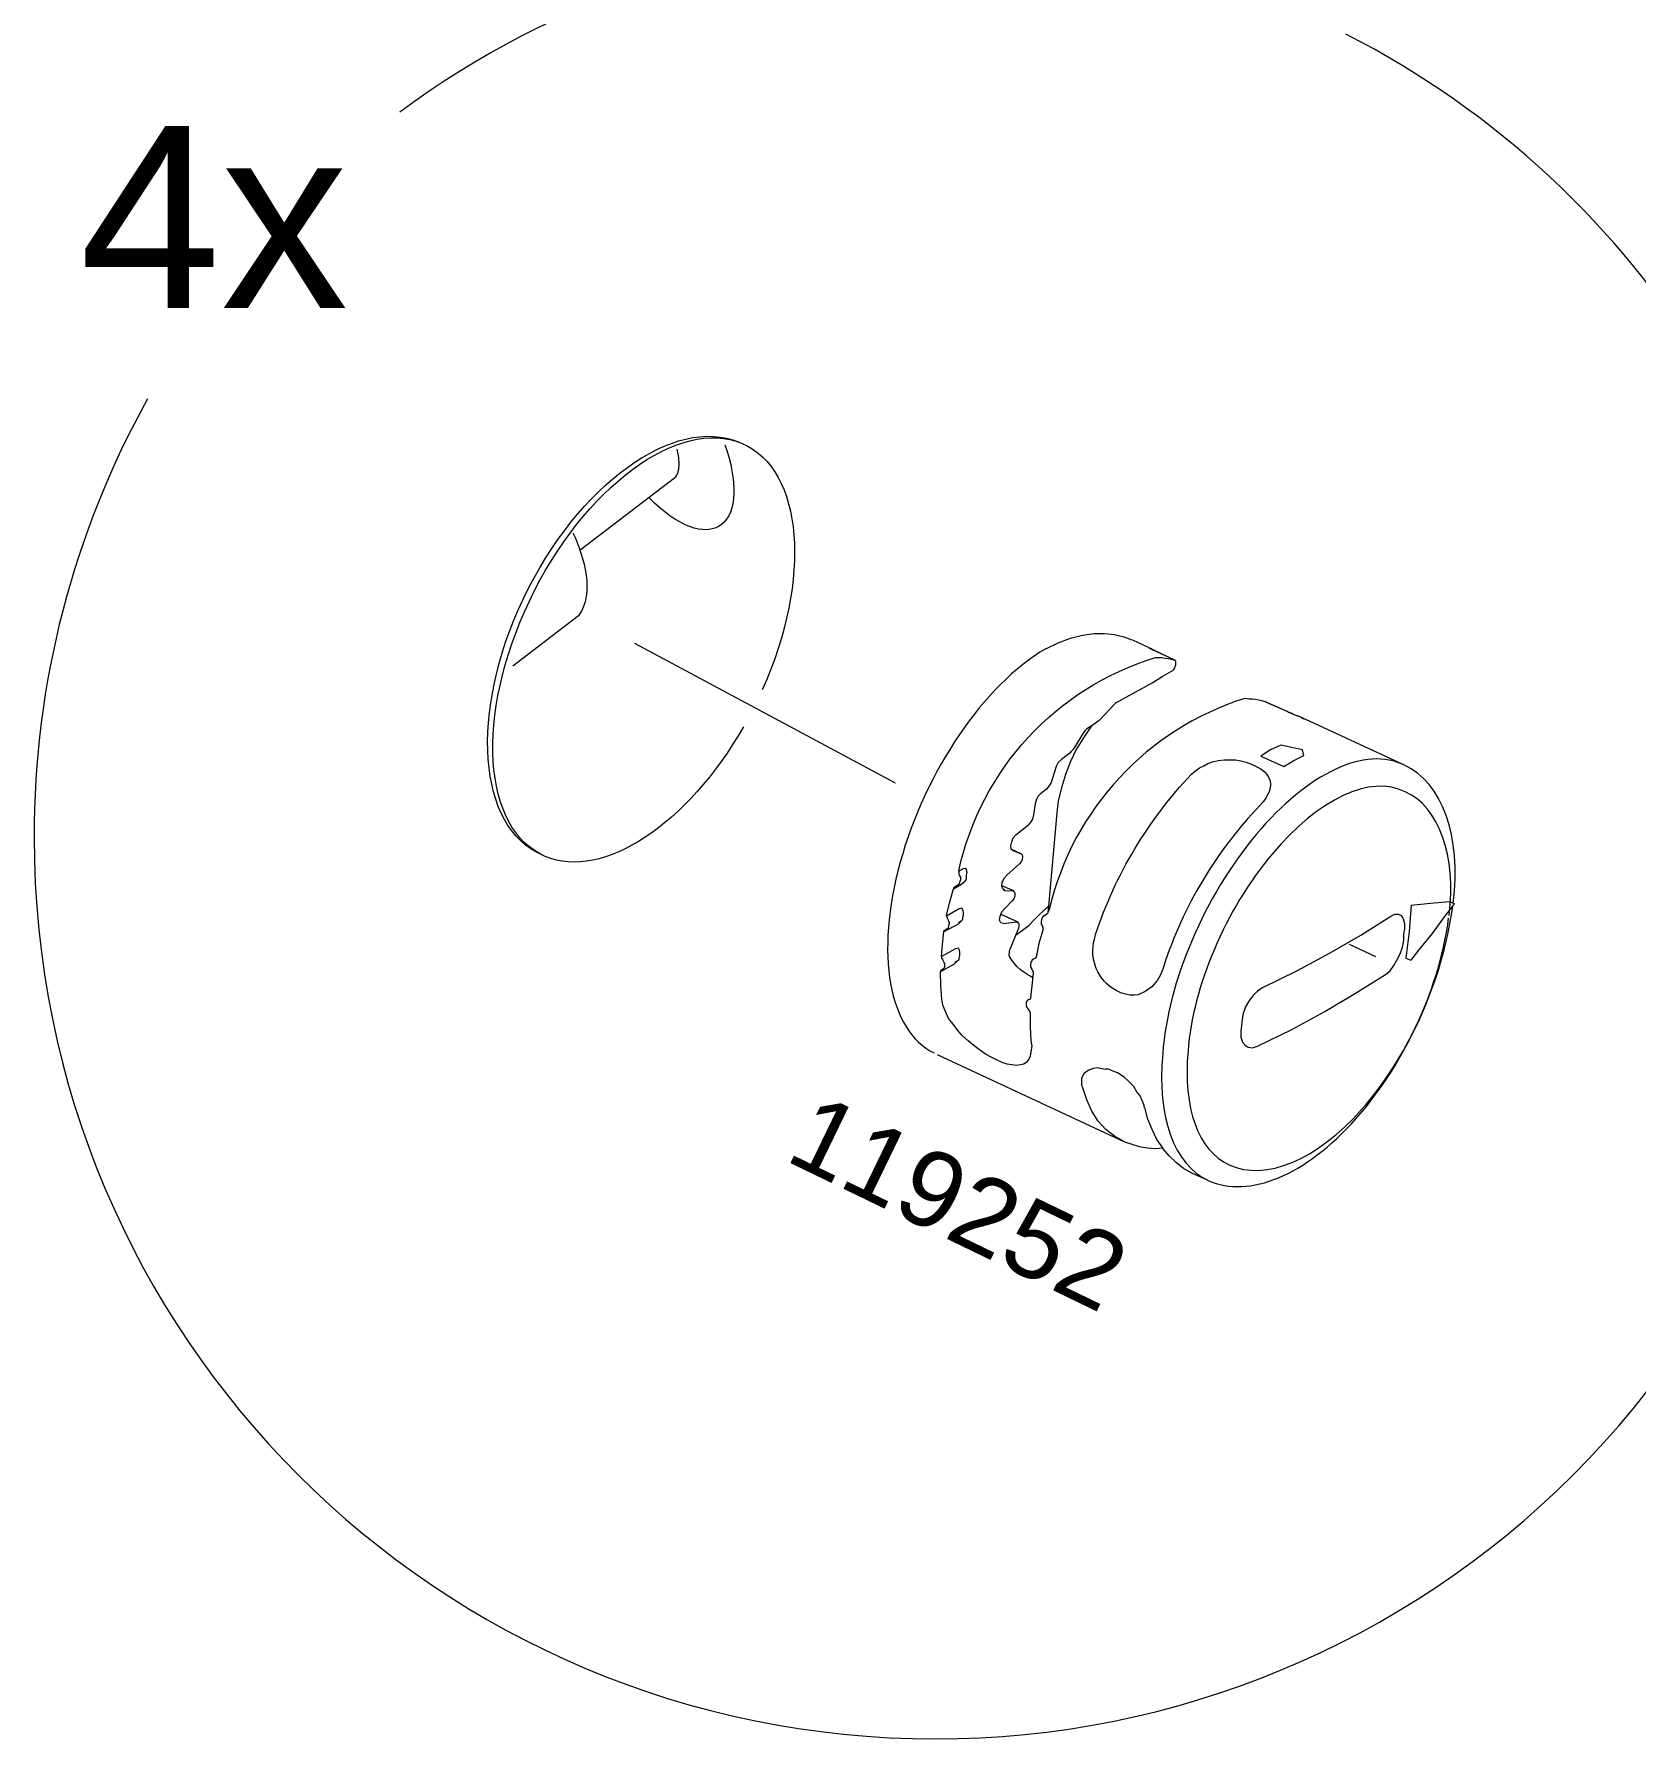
# Model space of a CAD drawing. Header units: metres. Extents: x -8.4 to 7.9, y -3.9 to 2.
# Drawn here: x 4.5074 to 4.6762, y 0.0955 to 0.2751 of the extents above; entities that cross this region are included whole.
import ezdxf

# ---------------------------------------------------------------- set-up
doc = ezdxf.new("R2010")
doc.units = ezdxf.units.M
doc.header["$MEASUREMENT"] = 0
doc.layers.add('PDF6_Geometry_Num_Penna__7', color=7, linetype='Continuous', lineweight=18)
doc.layers.add('PDF6_Text_Num_Penna__7', color=7, linetype='Continuous', lineweight=18)
doc.styles.add('GENERATED_STYLE_2', font='')
doc.styles.get('GENERATED_STYLE_2').set_extended_font_data('Arial')

msp = doc.modelspace()

# ---------------------------------------------------------------- linework, layer by layer
at = {"layer": 'PDF6_Geometry_Num_Penna__7', "color": 7, "linetype": 'Continuous', "lineweight": 18, "flags": 128}
for points in [[(4.621527691890536, 0.2835764827021769, 0.05050494200384929), (4.602384826804994, 0.2855065552983227, 0.1612366887338928), (4.545931692621264, 0.2669162032784977)], [(4.519364898606871, 0.2367052058360428, 0.1282172665225064), (4.50740023561502, 0.190523453361896, 0.4142024475179727), (4.602384826804994, 0.09554035142546913, 0.4142142067171261), (4.697369417994967, 0.190523453361896, 0.2818310340910659), (4.645595518454054, 0.2751309258404904)], [(4.605520896923022, 0.186023226995357), (4.605520896923022, 0.1859681246141398), (4.605422606188959, 0.1858638768658913), (4.605422755114314, 0.1859134690089868), (4.60548232525617, 0.1859134690089868), (4.605521045848376, 0.185968571390204), (4.605592530018604, 0.1860236737714207), (4.605592530018604, 0.1860772868990916), (4.605631250610811, 0.1861338785338551), (4.605631250610811, 0.186187491661526), (4.605631250610811, 0.1864674713282508), (4.605631250610811, 0.1865240629630143), (4.605703181557103, 0.1868024044508383), (4.605631697386875, 0.1871285509775018), (4.605482772032234, 0.187238755739936), (4.605268319521551, 0.1871821641051725), (4.60481260793635, 0.1869572868196647, -0.2720084610092203), (4.62553259252754, 0.2094424836394135), (4.625922776956698, 0.2094424836394135), (4.626237009454991, 0.2094424836394135), (4.626582516277758, 0.2093858920046499), (4.626863985198029, 0.2093441929053503), (4.627187153217601, 0.2092876012705871), (4.627577337646759, 0.2091625039726885), (4.625312629778736, 0.2102234481991503), (4.625356860609064, 0.210223597124505), (4.625313672256217, 0.210223597124505), (4.625252612860815, 0.2102772102521757)], [(4.641389270737576, 0.2029241697921356), (4.641219495833286, 0.2029777829198061), (4.640999086308417, 0.2030894769357869), (4.640784633797734, 0.2031981924446746), (4.64050465413101, 0.2033128649677483), (4.640114469701849, 0.2034245589837289), (4.639834490035125, 0.2035898661273805), (4.639624505285082, 0.2036449685085973), (4.639405585013759, 0.2037581517781246), (4.637173938574465, 0.2047540156246084), (4.637173938574465, 0.2048031609916399), (4.637141919623218, 0.2048024163648665), (4.636750245940512, 0.2049081533666617), (4.636404739117745, 0.2049632557478789), (4.636080081844628, 0.2050183581290961), (4.635755424571511, 0.2050853745386843), (4.635366729395898, 0.2050853745386843), (4.63490952855715, 0.205138987666355, 0.262487553099177), (4.614375551733906, 0.1830445709771842), (4.614310024577865, 0.1828182044381301), (4.614205776829617, 0.1825992841668078)]]:
    msp.add_lwpolyline(points, format="xyb", dxfattribs=at)
for points in [[(4.56492324954649, 0.2207922338419519), (4.574871463236504, 0.2284023194641025)], [(4.564770898908693, 0.2138610989116092), (4.557845869917891, 0.2085295712154647)], [(4.613985814080811, 0.2103813090750699), (4.615299335708744, 0.2109933922826439), (4.616580093758656, 0.2114818674458661), (4.617842980766011, 0.211816949493808), (4.619080550463077, 0.2119882136516453), (4.620173662566142, 0.2119882136516453), (4.621217629302174, 0.211870562621479), (4.622207982910536, 0.2116531316037031), (4.623047921910711, 0.2113284743305859)], [(4.570642429940766, 0.2109528845861817), (4.598125114886199, 0.1962703338721341)], [(4.624966825105259, 0.2104373050084147), (4.623158871299919, 0.2112742655014967)], [(4.625312927629444, 0.2102234481991503), (4.625098475118761, 0.210327695947399), (4.624967420806677, 0.2103813090750699), (4.624861683804882, 0.2104915138375039), (4.624967420806677, 0.2104379007098334)], [(4.62503294796272, 0.2103813090750699), (4.625143152725154, 0.210327695947399), (4.625251868234042, 0.210277061326821)], [(4.627577337646759, 0.2091625039726885), (4.625356860609064, 0.2102228524977319)], [(4.627237043211405, 0.208007736772803), (4.627473834525284, 0.2081730439164544), (4.627578082273533, 0.2083979212019622), (4.62768679778242, 0.2086734331080478), (4.62768679778242, 0.2088983103935556), (4.62768679778242, 0.2090621282836607), (4.627578082273533, 0.2091619082712701)], [(4.621454569541407, 0.2047042745561582), (4.621767312786154, 0.2049083022920164), (4.622053249467064, 0.205085523464039), (4.625252166084751, 0.2068428426488018)], [(4.625252612860815, 0.2068428426488018), (4.626237009454991, 0.207459393617015), (4.627237787838178, 0.2080074389220938)], [(4.641389270737576, 0.2029240208667809), (4.641048231675449, 0.2030342256292152), (4.640784633797734, 0.2031980435193201), (4.640439126974967, 0.2033127160423938), (4.640157658054695, 0.2034244100583742), (4.639795769442919, 0.2035897172020256), (4.639405585013759, 0.2037580028527699), (4.637140430369671, 0.2048034588423491)], [(4.621455016317472, 0.2047047213322224), (4.621344811555037, 0.2046481296974587), (4.621218225003592, 0.2045289894137459), (4.619723014442997, 0.2029235740907167)], [(4.618801017572416, 0.2022642815457216), (4.618019159460552, 0.2011056422866153), (4.617238790602233, 0.1998353090115284), (4.616579051281174, 0.1985039163410385), (4.61607866208958, 0.1971248675570636), (4.615645289307575, 0.1957398617589032), (4.615299782484808, 0.1943608129749284), (4.615144900115981, 0.1930919689533879), (4.6142662405236, 0.1832584277864484)], [(4.618299734828695, 0.2019405178247322), (4.618129959924404, 0.2017647859062561), (4.617909550399536, 0.2014952310143561), (4.616859626649317, 0.199781100182439)], [(4.619080401537722, 0.202435396778204), (4.618300032679404, 0.2019394753472497)], [(4.619503498470257, 0.2027532034850077), (4.619080550463077, 0.2024359924796224)], [(4.619723163368352, 0.2029240208667809), (4.619612958605918, 0.2028182838649857), (4.619504243097031, 0.2027527567089438)], [(4.651766836225018, 0.1981152211654258), (4.641389717513641, 0.2029240208667809)], [(4.616530054839497, 0.1993900222011518), (4.61564543823293, 0.1987302828800928)], [(4.616860222350735, 0.1997805044810204), (4.616678533418074, 0.1995645627167912), (4.616529608063433, 0.1993903200518612)], [(4.638735123067166, 0.2002254934406875), (4.637674774542123, 0.199725104249094), (4.636641232580915, 0.1990534508996635)], [(4.641048976302222, 0.1997245085476755), (4.638734676291103, 0.2002248977392689)], [(4.641175562853666, 0.1991195737571241), (4.641048976302222, 0.1997242106969661)], [(4.615644395755448, 0.1987302828800928), (4.61529888893268, 0.1983952008321508), (4.615084436421998, 0.1979618280501456), (4.614545326638197, 0.1962893963175283)], [(4.636640934730205, 0.1990534508996635), (4.639059482489574, 0.1979618280501456), (4.640113874000432, 0.1986156103570194), (4.641175711779021, 0.1991189780557057)], [(4.614545624488906, 0.1962893963175283), (4.614308833175028, 0.1959111259167403), (4.614051192311498, 0.1955879578971695)], [(4.613425556896653, 0.1950857816013205), (4.613160469765392, 0.1948058019345955), (4.612990694861101, 0.1944171067589826), (4.612880490098666, 0.1940373471046486), (4.612710715194376, 0.1928757293384493)], [(4.614051192311498, 0.1955876600464601), (4.613425705822007, 0.1950857816013203)], [(4.612710268418311, 0.1928760271891585), (4.612600063655877, 0.1924307403787824), (4.612391568159381, 0.1920971475843867), (4.612171158634512, 0.1918261034389401)], [(4.61051719364587, 0.1891186404915681), (4.610335504713207, 0.1892765013674877), (4.610298273374548, 0.1896130726689762), (4.610406988883435, 0.1900568702258061), (4.610549957223891, 0.1904485439085115), (4.610829936890615, 0.1907717119280825), (4.61217175433593, 0.1918261034389399)], [(4.611391236552257, 0.1887871326521375), (4.6103368450414, 0.1892770970689062)], [(4.610517044720515, 0.189119236192987), (4.611391236552257, 0.1887871326521375), (4.611501441314692, 0.1886784171432498), (4.611546118921084, 0.1884505613506493), (4.611501441314692, 0.1881839849658418), (4.611391236552257, 0.1879516614126022), (4.611221461647967, 0.1877386981554656)], [(4.604812459010994, 0.1869578825210834), (4.604812459010994, 0.1869027801398662), (4.604812459010994, 0.186847677758649), (4.604812459010994, 0.1868030001522567), (4.604812459010994, 0.1867478977710395), (4.604812459010994, 0.186694284643369), (4.604877986167037, 0.1865245097390782), (4.604988190929472, 0.1863041002142098)], [(4.609517308814811, 0.1850279588502917), (4.60967070193009, 0.184919243341404), (4.609456249419408, 0.1850830612315089), (4.609346044656974, 0.1853645301517803), (4.609407104052377, 0.1858083277086102), (4.609627513577245, 0.1862476575048009), (4.60990749324397, 0.1865782717921036), (4.611221014871903, 0.1877384003047564)], [(4.603536913348496, 0.1822650956709937), (4.603888377185449, 0.1837037145968248), (4.604251755050772, 0.1850842526343459)], [(4.604378341602217, 0.1853083852930806), (4.604378341602217, 0.1852428581370387), (4.604317282206814, 0.1852428581370387), (4.604317282206814, 0.1851937127700072), (4.604251755050772, 0.1851937127700072), (4.604251755050772, 0.1851371211352437), (4.604251755050772, 0.185083508007573), (4.605097651065133, 0.1855779401849806)], [(4.604877539390974, 0.1856320000887153), (4.604812012234931, 0.1856320000887153), (4.604812012234931, 0.1855783869610446), (4.604812012234931, 0.1855292415940131), (4.604768823882085, 0.1855292415940131), (4.604768823882085, 0.1854726499592496), (4.604707764486682, 0.1854726499592496), (4.604532032568207, 0.1853639344503617), (4.604378639452927, 0.1853088320691445)], [(4.604987744153407, 0.1863030577367273), (4.604987744153407, 0.1862479553555101), (4.604987744153407, 0.1861868959601072), (4.604987744153407, 0.1861332828324367), (4.604987744153407, 0.1860766911976732), (4.604987744153407, 0.1860230780700023), (4.604922216997366, 0.1858637279405366), (4.604877539390973, 0.1856328936408431)], [(4.605378226433276, 0.1858638768658913), (4.605268021670842, 0.185688144947415), (4.605098246766551, 0.1855779401849806)], [(4.610616080081351, 0.1848632474080589), (4.609345746806264, 0.1854187389808695)], [(4.609517308814811, 0.1814390067288005), (4.609237329148086, 0.1814941091100177), (4.609127124385651, 0.181775578030289), (4.609170312738497, 0.1822208648406654), (4.609346044656974, 0.1826527483691238), (4.609627513577245, 0.1829893196706125), (4.610440646013584, 0.1838143661353231)], [(4.609670404079382, 0.1849198390428224), (4.610550552925309, 0.1848632474080589), (4.610660757687744, 0.1848036772662027), (4.610720327829601, 0.1845832677413339), (4.610720327829601, 0.1843137128494339), (4.610616080081351, 0.1840396901968948), (4.610440348162875, 0.1838133236578405)], [(4.610786897463124, 0.1802239247602853), (4.611544927518247, 0.1807243139518788), (4.612221048628316, 0.1812738485105037), (4.612781007961766, 0.1818308293368607), (4.613270972378535, 0.1823193045000828), (4.613765404555943, 0.1828182044381301), (4.614265793747537, 0.1832590234878668)], [(4.614266389448955, 0.1832578320850298), (4.614205330053553, 0.182599582017517), (4.614205330053553, 0.1825429903827536), (4.614156184686521, 0.1824834202408974), (4.614095125291118, 0.1824283178596802)], [(4.652480635449812, 0.183368930399592), (4.65226618293913, 0.1806048758174568), (4.651937057905373, 0.1777842296005578), (4.652437447096966, 0.1775816911182464)], [(4.65686142368193, 0.1833129344662472), (4.656081054823611, 0.1822644999695751), (4.655343874318138, 0.1812741463612131), (4.654702006039636, 0.1803895297546461), (4.654031841943753, 0.1795644832899352), (4.653255940846074, 0.1786188072879655), (4.652436851395548, 0.1775807975661186)], [(4.652480933300522, 0.183368930399592), (4.654530146180381, 0.1835938076850998), (4.656515321157744, 0.1837576255752047)], [(4.656515321157744, 0.1837579234259141), (4.656905505586903, 0.183594105535809)], [(4.657015561423982, 0.1835382585278189), (4.657015561423982, 0.1834891131607874), (4.656970883817591, 0.1834891131607874), (4.656970883817591, 0.1834235860047451), (4.656905356661549, 0.1833684836235281), (4.656860679055157, 0.1833133812423111)], [(4.656905803437613, 0.1835936587597451), (4.657016008200047, 0.1835385563785279)], [(4.603536764423141, 0.1822652445963482), (4.603536764423141, 0.1822205669899559), (4.603536764423141, 0.1821639753551925), (4.603608248593368, 0.1821103622275217), (4.603608248593368, 0.1820388780572941), (4.603706539327431, 0.1818303825607968), (4.603751216933824, 0.1816635861635991)], [(4.605301827726345, 0.1825986884653892), (4.605257150119953, 0.18292185648496), (4.605146945357518, 0.1830395075151263), (4.604866965690793, 0.1829784481197234), (4.60353706227385, 0.1822204180646014)], [(4.603752110485952, 0.1816638840143083), (4.603817637641994, 0.1816102708866376), (4.603817637641994, 0.1815492114912349), (4.603817637641994, 0.1814941091100177), (4.603817637641994, 0.1814390067288005), (4.603752110485952, 0.1812200864574782), (4.603752110485952, 0.1810503115531876)], [(4.605021103432847, 0.1816637350889536), (4.60486622106402, 0.1814894924240238), (4.604757505555133, 0.1813837554222286)], [(4.604801587460106, 0.1815429566263398), (4.605087524141016, 0.1817186885448161)], [(4.605087673066372, 0.1817186885448161), (4.605147243208228, 0.1817186885448161), (4.605191920814621, 0.1817737909260333), (4.605191920814621, 0.1818229362930648), (4.605257447970662, 0.181878038674282), (4.605257447970662, 0.1819271840413135), (4.605257447970662, 0.1819778186618914), (4.605300636323507, 0.1822637553428019)], [(4.605301083099572, 0.1822639042681566), (4.605301083099572, 0.1823130496351879), (4.605301083099572, 0.1825989863160984)], [(4.609236584521312, 0.1824286157103894), (4.611050495340839, 0.1816095262598643)], [(4.609516564188038, 0.1814385599527366), (4.610940290578404, 0.1816098241105735), (4.611050495340839, 0.1815487647151708), (4.611160700103273, 0.1814385599527366), (4.611160700103273, 0.1812196396814145), (4.611110065482696, 0.1809396600146895)], [(4.613595182875589, 0.1820388780572941), (4.613550505269195, 0.1818303825607968), (4.613484978113155, 0.1816635861635991)], [(4.613485424889218, 0.1816637350889536), (4.613485424889218, 0.1816101219612829), (4.613485424889218, 0.1815490625658802), (4.613485424889218, 0.181493960184663), (4.613485424889218, 0.1814388578034458), (4.613485424889218, 0.1813837554222286), (4.613595629651652, 0.1812199375321237), (4.613661156807694, 0.1809935709930697)], [(4.613765404555943, 0.1822207159153106), (4.61370434516054, 0.1822207159153106), (4.61370434516054, 0.182164124280547), (4.613661156807694, 0.182164124280547), (4.613661156807694, 0.1821105111528762), (4.613595629651652, 0.1821105111528762), (4.613595629651652, 0.1820390269826486)], [(4.614095572067182, 0.1824286157103894), (4.613919840148705, 0.182318410947955), (4.613764957779878, 0.182220120213892)], [(4.636860748553656, 0.1747059425201303), (4.640439424825677, 0.1764647509584394), (4.643934702899099, 0.1783382319198221), (4.647188721898003, 0.1802236269095758), (4.650342960909297, 0.1822207159153106), (4.650777822944849, 0.1824292114118078), (4.651162050359821, 0.1824292114118078), (4.651442030026547, 0.1822653935217027), (4.651656482537231, 0.1819407362485856), (4.651766687299665, 0.1814388578034458), (4.651766687299665, 0.1807791184823866)], [(4.603003909504236, 0.1779601104443889), (4.603108157252485, 0.1792304437194756), (4.603257082607126, 0.1805484331080478)], [(4.60475676092836, 0.1813836064968741), (4.603257082607126, 0.1805481352573384), (4.603257082607126, 0.1806047268921021), (4.603257082607126, 0.1806583400197728), (4.603328566777352, 0.1806583400197728), (4.603328566777352, 0.1807253564293612), (4.603394093933395, 0.1807253564293612)], [(4.603751068008469, 0.18104941800106), (4.603707879655623, 0.1809943156198426), (4.603707879655623, 0.1809392132386254), (4.60364682026022, 0.1809392132386254), (4.60364682026022, 0.1808841108574082), (4.603497894905581, 0.1808290084761912), (4.603395136410877, 0.1807247607279427)], [(4.611110512258759, 0.1809393621639803), (4.610231852666378, 0.1787859015358728)], [(4.613661454658403, 0.1807249096532972), (4.613271270229244, 0.1793458608693224), (4.612989801308973, 0.1778938386615736)], [(4.613661454658403, 0.1809940177691334), (4.613661454658403, 0.1809389153879162), (4.613661454658403, 0.1808838130066992), (4.613661454658403, 0.180828710625482), (4.613661454658403, 0.1807795652584505), (4.613661454658403, 0.1807244628772333)], [(4.649781959098365, 0.1760806724688204), (4.650282348289958, 0.1764648998837941), (4.650672532719118, 0.1770248592172439), (4.650985275963863, 0.1775818400436009), (4.651332272040176, 0.1782311545898352), (4.651552681565045, 0.1789549318133901), (4.651722456469336, 0.1796697735156663), (4.651722456469336, 0.1802237758349308), (4.651767134075728, 0.1807792674077411)], [(4.604922961624138, 0.1784056951054742), (4.604878284017746, 0.1787303523785915), (4.604768079255313, 0.1788465141552114), (4.604488099588587, 0.1787854547598087), (4.603003313802817, 0.1779604082950981)], [(4.6030043562803, 0.1779596636683249), (4.6030043562803, 0.1778941365122828), (4.6030043562803, 0.1778390341310658), (4.6030043562803, 0.1777839317498486), (4.603047544633146, 0.1777347863828171), (4.60315774939558, 0.177581393267537), (4.603257529383189, 0.1773505589678435)], [(4.604708062337392, 0.1775250994834827), (4.604767632479248, 0.1775250994834827), (4.604812310085641, 0.1775816911182464), (4.604812310085641, 0.1776308364852777), (4.604877837241682, 0.1776859388664949), (4.604877837241682, 0.1777350842335264), (4.604877837241682, 0.1777842296005578), (4.604922514848075, 0.1780701662814685)], [(4.604922216997366, 0.1780710598335964), (4.604922216997366, 0.1781202052006279), (4.604922216997366, 0.1784046526279919)], [(4.610160070645441, 0.1779601104443889), (4.610127307067421, 0.1781745629550717), (4.610160070645441, 0.1784545426217965), (4.610231554815669, 0.1787851569090992)], [(4.610407286734144, 0.1775812443421823), (4.61029708197171, 0.1777346374574624), (4.610160070645441, 0.1779595147429702)], [(4.612990248085037, 0.1778939875869283), (4.612924720928995, 0.1778388852057111), (4.612924720928995, 0.1777837828244939), (4.612880043322603, 0.1777837828244939), (4.612880043322603, 0.1777346374574624)], [(4.645959640946151, 0.1792508464930616), (4.648729652542472, 0.1779551959076855)], [(4.60300405842959, 0.1765205979664295), (4.602938531273549, 0.1765205979664295), (4.602938531273549, 0.1764640063316663), (4.602938531273549, 0.1764103932039955), (4.602877471878146, 0.1763552908227783), (4.604378639452927, 0.1771892728087674)], [(4.603047544633146, 0.1734814782542728), (4.602937339870712, 0.1749186079265574), (4.602877769728854, 0.1763557375988423)], [(4.603328715702708, 0.1768558289397264), (4.603328715702708, 0.1768007265585092), (4.60325723153248, 0.176745624177292), (4.60325723153248, 0.176690521796075), (4.603218510940273, 0.176690521796075), (4.603108306177839, 0.1765788277800944), (4.60300405842959, 0.1765207468917844)], [(4.603256784756416, 0.1773507078931982), (4.603256784756416, 0.177295605511981), (4.603328268926644, 0.1772449708914032), (4.603328268926644, 0.177189868510186), (4.603328268926644, 0.1771362553825153), (4.603328268926644, 0.1769590342104925), (4.603328268926644, 0.1768562757157903)], [(4.604641492703867, 0.1774722309825849), (4.604488099588587, 0.1772964990641088), (4.604377894826153, 0.1771892728087674)], [(4.604421976731127, 0.1773501121917798), (4.604707913412038, 0.1775258441102558)], [(4.612600510431942, 0.1757451436448145), (4.612110546015173, 0.1760191662973536), (4.611677173233169, 0.1763021244711716), (4.611286988804009, 0.1765791256308036), (4.610939992727696, 0.176911229171653), (4.61066001306097, 0.1772448219660483), (4.610406839958081, 0.177581393267537)], [(4.612424480662757, 0.177403874244805), (4.612424480662757, 0.1772460133688858), (4.612391717084735, 0.1770807062252342)], [(4.612391717084735, 0.1770810040759434), (4.612391717084735, 0.1770244124411799), (4.612391717084735, 0.1769588852851378), (4.612391717084735, 0.176911229171653), (4.612424480662757, 0.1768561267904358), (4.612424480662757, 0.1768010244092186), (4.61253468542519, 0.176635717265567), (4.612600212581232, 0.1764644531077302)], [(4.61267169675146, 0.1761910261566093), (4.612501921847168, 0.1748715475144909), (4.612391717084735, 0.173590789464579)], [(4.612534238649126, 0.1775812443421823), (4.612534238649126, 0.1775246527074188), (4.612501475071105, 0.1775246527074188), (4.612501475071105, 0.1774725288332943), (4.612424033886692, 0.1774040231701597)], [(4.612880490098666, 0.1777347863828171), (4.612710715194376, 0.1776856410157854), (4.6125349832759, 0.177581393267537)], [(4.612600510431942, 0.1764643041823755), (4.612671994602169, 0.1764106910547047), (4.612671994602169, 0.1763555886734876), (4.612671994602169, 0.1763019755458168), (4.612671994602169, 0.1762453839110532), (4.612671994602169, 0.176190281529836)], [(4.634530662454944, 0.1701217222535736), (4.634530662454944, 0.1694470903970504), (4.634700437359235, 0.1689526582196423), (4.634980417025959, 0.1686160869181541), (4.635300606538437, 0.1684090806752032), (4.635756318123637, 0.1683524890404398), (4.636299895668078, 0.1685177961840911), (4.639894953729109, 0.1702825616365859), (4.643373850013521, 0.1721619996121542), (4.646627869012424, 0.1740905829547541), (4.649782108023719, 0.1760802256927565)], [(4.612600510431942, 0.1758003949513864), (4.6125349832759, 0.1758003949513864), (4.612502219697879, 0.1758003949513864), (4.612424778513465, 0.1758554973326034), (4.612392014935444, 0.1758554973326034), (4.61228181017301, 0.1759105997138206)], [(4.63686089747901, 0.1747047511172932), (4.636299448892014, 0.1743160559416803), (4.635800548953966, 0.1738156667500868), (4.635365686918416, 0.1732542181630907), (4.635018690842101, 0.1726555382374342), (4.634767006992758, 0.1719406965351578), (4.634640420441314, 0.1711603276768394), (4.634595742834922, 0.1706718525136173), (4.63453021567888, 0.1701223179549924)], [(4.612424480662757, 0.1691118594237537), (4.612501921847169, 0.1685176472587364), (4.612424480662757, 0.1679636449394721), (4.612326189928693, 0.1674617664943323), (4.612171307559866, 0.1670715820651731), (4.611934516245987, 0.1667916023984484), (4.611676875382459, 0.1666322522689825), (4.6112866909533, 0.1665339615349195), (4.61089650652414, 0.166477369900156), (4.610408031360918, 0.1665339615349195), (4.609907642169325, 0.1666322522689825), (4.609407252977731, 0.1667916023984484), (4.608786234248878, 0.1670715820651731), (4.608241167450893, 0.1673575187460838), (4.607642487525236, 0.1676836652727474), (4.607017001035745, 0.1681274628295772), (4.606410874842356, 0.1685727496399536), (4.605801770141875, 0.1690612248031755), (4.605201600962673, 0.1696107593618008), (4.604707168785264, 0.1701707186952504), (4.604251457200062, 0.1707828019028248), (4.603751068008469, 0.1714365842096983), (4.603438324763724, 0.1721618506867995), (4.603158345096998, 0.1728201007543124), (4.603048140334564, 0.1734813293289181)], [(4.612044869933777, 0.1733280851389924), (4.61200168158093, 0.1732551117152186), (4.61200168158093, 0.1732014985875479), (4.611934665171342, 0.1732014985875479), (4.611934665171342, 0.1731568209811556)], [(4.611935111947407, 0.1731565231304462), (4.611935111947407, 0.1729912159867948), (4.611935111947407, 0.1728199518289579)], [(4.611935111947407, 0.1728205475303763), (4.611935111947407, 0.1727669344027056), (4.611935111947407, 0.1727103427679419), (4.612000639103448, 0.172656729640271), (4.612000639103448, 0.1726016272590543)], [(4.612001234804866, 0.1726016272590543), (4.612111439567301, 0.1724422771295884), (4.612220155076188, 0.1722650559575656)], [(4.612281214471591, 0.1734269715744741), (4.612171009709157, 0.1733822939680818), (4.612044423157712, 0.1733286808404109)], [(4.612391717084735, 0.1735906405392245), (4.612391717084735, 0.1735355381580073), (4.612326189928693, 0.1734819250303365), (4.612281512322301, 0.1734268226491193)], [(4.612220899702962, 0.1722656516589842), (4.612281959098365, 0.1722105492777672), (4.612281959098365, 0.1721614039107355), (4.612325147451211, 0.1721063015295186), (4.612325147451211, 0.1720511991483014)], [(4.612325594227275, 0.1720519437750745), (4.612325594227275, 0.1705626902286652), (4.612423884961337, 0.1691121572744629)], [(4.602547602217616, 0.1676275204140476), (4.622268297679166, 0.1584537185681676), (4.621218373928947, 0.1590285704370815), (4.620327800308194, 0.1597270303503473), (4.619504243097031, 0.1605997329285431), (4.618844503775971, 0.1616764632425969), (4.618299436977986, 0.1628470165300746), (4.617843725392785, 0.1642201082998638)], [(4.617799792413165, 0.1645335961713827), (4.617799792413165, 0.1648835707547889), (4.617799792413165, 0.165193335492442), (4.61806339029088, 0.1657011709517677), (4.618453574720039, 0.1660049786752349), (4.619013534053489, 0.1662015601433608), (4.619393293707823, 0.16626410879231), (4.620283867328575, 0.1660883768738339)], [(4.620998560105497, 0.1659130917314215), (4.620784107594814, 0.1660337212686809), (4.620608375676338, 0.1660888236498979), (4.620454982561058, 0.1660888236498979), (4.620328396009613, 0.1660888236498979), (4.620283718403221, 0.1660888236498979)], [(4.624362486016126, 0.1622729092879338), (4.624252281253692, 0.1625439534333801), (4.624109312913236, 0.1628790354813223), (4.62393358099476, 0.1632692199104815), (4.623751892062098, 0.1634881401818036), (4.623719128484077, 0.1635387748023813), (4.623582117157808, 0.1637145067208579), (4.623263416898876, 0.1642640412794827), (4.622938759625759, 0.1645931663132392), (4.622593252802992, 0.1649178235863564), (4.622268595529875, 0.1651978032530812), (4.621943938256758, 0.165473315159167), (4.621559710841784, 0.1656967031911283), (4.620998262254788, 0.1659126449553576)], [(4.617843427542074, 0.1642195125984449), (4.617800239189228, 0.1643699272066323), (4.617800239189228, 0.1645337450967375)], [(4.622268297679166, 0.1584540164188768), (4.623048666537485, 0.1581859507805232), (4.623829035395802, 0.1579580949879227), (4.62470918424173, 0.1577927878442713), (4.625532741452895, 0.1577406639701469), (4.626302685536388, 0.1577927878442713), (4.625704005610731, 0.1586848507185703), (4.625203616419138, 0.1597228604404175), (4.624752372594576, 0.1608278865718529), (4.624427715321459, 0.1620431174657226)], [(4.624428013172168, 0.1620423728389497), (4.624362486016126, 0.1620989644737132), (4.624362486016126, 0.1621540668549302), (4.624362486016126, 0.1622076799826011), (4.624362486016126, 0.162273207138643)], [(4.62939169524235, 0.1551501074261683), (4.628501121621597, 0.1556400718429369), (4.627731177538103, 0.1562447087827792), (4.626973147482981, 0.1569699752598801), (4.626302983387097, 0.1577399193433737), (4.626302983387097, 0.157792043217498)], [(4.631111485237742, 0.1543713767467509), (4.62939139739164, 0.155150256351523)]]:
    msp.add_lwpolyline(points, dxfattribs=at)
msp.add_lwpolyline([(4.625251868234042, 0.2102779548789491), (4.625202722867011, 0.2102779548789491), (4.625202722867011, 0.2103271002459806), (4.625143152725154, 0.2103271002459806), (4.625143152725154, 0.2103807133736513), (4.625098475118761, 0.2103807133736513), (4.62503294796272, 0.2103807133736513), (4.62503294796272, 0.2104373050084147), (4.625143152725154, 0.2103271002459806)], close=True, dxfattribs=at)
msp.add_lwpolyline([(4.626236413753573, 0.1764643041823755), (4.62602196124289, 0.1759654042443284), (4.625746449336804, 0.175465015052735), (4.625143301650508, 0.1747605981252836), (4.624471648301077, 0.17426020893369), (4.623719575260141, 0.1739266161392943), (4.623329390830983, 0.1738715137580773), (4.62287814700642, 0.1738715137580773), (4.622377757814826, 0.173980229266965), (4.621877368623234, 0.1741455364106164), (4.621389042385366, 0.1743716050989614, -0.3501312094207318), (4.619124632368051, 0.1797904030529256), (4.619185691763454, 0.1800540009306399), (4.619223518803532, 0.1802799206936301, -0.1098111135916644), (4.629347315486666, 0.1971808634904089), (4.629782177522219, 0.1975710479195678), (4.630172361951377, 0.1978510275862928), (4.630622116522392, 0.1980580338292435), (4.631051021543759, 0.1982858896218442), (4.631551410735352, 0.1984511967654958), (4.63215560089913, 0.1986156103570194), (4.63281534022019, 0.1986751804988756), (4.633425934174217, 0.1986751804988756), (4.633985893507667, 0.1986751804988756), (4.634530960305653, 0.1985590187222557), (4.635090919639103, 0.1984503032133678), (4.635646113361204, 0.1982298936884992), (4.636140545538612, 0.1979618280501456), (4.636640934730205, 0.1977414185252773), (4.637031119159365, 0.1974063364773351), (4.637284292262254, 0.1971248675570636), (4.63746002418073, 0.1968568019187102), (4.637629799085021, 0.1964666174895509), (4.637674178840705, 0.1960755395082638), (4.637630990487858, 0.1956853550791047), (4.637531210500248, 0.1953070846783167), (4.637355478581772, 0.194976470391014), (4.637173789649111, 0.1946413883430718), (4.63690423475721, 0.1942497146603663), (4.636530432117063, 0.1938669764989391, 0.1125717092948508), (4.626412443522758, 0.1769588852851378), (4.626346916366716, 0.176744432774455)], format="xyb", close=True, dxfattribs=at)
at = {"layer": 'PDF6_Geometry_Num_Penna__7', "color": 7, "linetype": 'Continuous', "lineweight": 18}
for centre, major_axis, ratio, start_param, end_param in [((4.612516989855901, 0.1896517060622003), (0.01017378636226794, 0.02191009344634736), 0.5149006390553281, 0.636974861033706, 3.130946943243815), ((4.641156354956206, 0.1771101231246024), (0.01061399962254404, 0.02100298989468015), 0.4994583251755611, 0.0002799705342990677, 2.265535974648401), ((4.645738592408554, 0.181555208778438), (0.005447421772855039, 0.01678106298912016), 0.5947813306503371, 5.022664794063885, 6.224001854996572), ((4.64231327939951, 0.1764511262778314), (0.009538431000578431, 0.01885649039919201), 0.4990917684066752, 6.283136361840704, 8.549766898931203), ((4.646536951986267, 0.1805331042772447), (0.004775935689994823, 0.01497799126006891), 0.5953190295602693, 5.013717625743251, 6.221599470354095), ((4.641257699909816, 0.1770364722743649), (0.01014863106729864, 0.02266493049869217), 0.5384938250811806, 3.141730000224844, 5.221564197602182), ((4.642423716630618, 0.1763304960279435), (0.00913181529152039, 0.02031845155561424), 0.5380737050735256, 3.141919199823425, 5.224806248462174), ((4.641750059281403, 0.1767179643629198), (0.01073397372859574, 0.02230164250622635), 0.5051467001439449, 2.211328655865435, 3.150027278129436), ((4.642518370624395, 0.1756334095159944), (0.00927428889838086, 0.01959948964874077), 0.5107039333549778, 2.195223290099111, 3.14675962375822)]:
    msp.add_ellipse(centre, major_axis=major_axis, ratio=ratio, start_param=start_param, end_param=end_param, dxfattribs=at)
for points in [[(4.558955065959256, 0.2156596704196074), (4.564679756591652, 0.2276690110178508), (4.574852847567174, 0.2350393268190294), (4.581681075077458, 0.2321308146428922)], [(4.559577573941656, 0.2153947322137013), (4.565302264574052, 0.2274040728119446), (4.575339833476849, 0.2348354480085257), (4.581995307575752, 0.2320013985097087)], [(4.580177971473069, 0.2318605151242192), (4.581531702946756, 0.2280897251447114), (4.58148851459391, 0.224746350933023), (4.579810125847106, 0.2234551681082864)], [(4.58199590327717, 0.2320015474350641), (4.588475645457597, 0.2292374928529286), (4.589361751317711, 0.2177493909959287), (4.584115111073712, 0.2060572614030707)], [(4.574871463236504, 0.2284023194641025), (4.574871463236504, 0.2284023194641025), (4.575742676561153, 0.2287776113577975), (4.57515591066387, 0.2313897620781988)], [(4.579810125847105, 0.2234551681082861), (4.578075145465539, 0.2221193076771573), (4.575074299569525, 0.2233464525993984), (4.572240250070709, 0.2262430507471642)], [(4.564164772715305, 0.2225940817077523), (4.565374046594989, 0.2199610814377011), (4.566482051233518, 0.2162677326426063), (4.564770898908694, 0.2138610989116096)], [(4.560950665711444, 0.1886446110877462), (4.554122438201158, 0.1915546125174297), (4.553227396819767, 0.2036488405678178), (4.558955065959257, 0.2156596704196072)], [(4.561260430449098, 0.1885092379403779), (4.554606445603743, 0.1913477551998335), (4.553851394055713, 0.2033853916154587), (4.559577573941655, 0.2153947322137015)], [(4.5821268086639, 0.2021503536494214), (4.576268085212327, 0.1919132247714053), (4.567348945722882, 0.1859160007400156), (4.561260877225162, 0.188508791164314)]]:
    msp.add_open_spline(points, degree=3, dxfattribs=at)

# ---------------------------------------------------------------- texts
at = {"layer": 'PDF6_Text_Num_Penna__7', "color": 7, "linetype": 'Continuous', "lineweight": 18, "insert": (4.512176271738355, 0.2462682405761303), "char_height": 0.01918868290168147, "attachment_point": 7, "style": 'GENERATED_STYLE_2'}
msp.add_mtext('\\A1;{\\pql;\\fArial|b0|i0|c0|p34;4x}', dxfattribs=at)
at = {"layer": 'PDF6_Text_Num_Penna__7', "color": 7, "linetype": 'Continuous', "lineweight": 18, "insert": (4.586266761338361, 0.1564675391372791), "char_height": 0.007994788493840657, "attachment_point": 7, "rotation": 334.16716160297057, "style": 'GENERATED_STYLE_2'}
msp.add_mtext('\\A1;{\\pql;\\fArial|b0|i0|c0|p34;119252}', dxfattribs=at)

doc.saveas('drawing.dxf')
